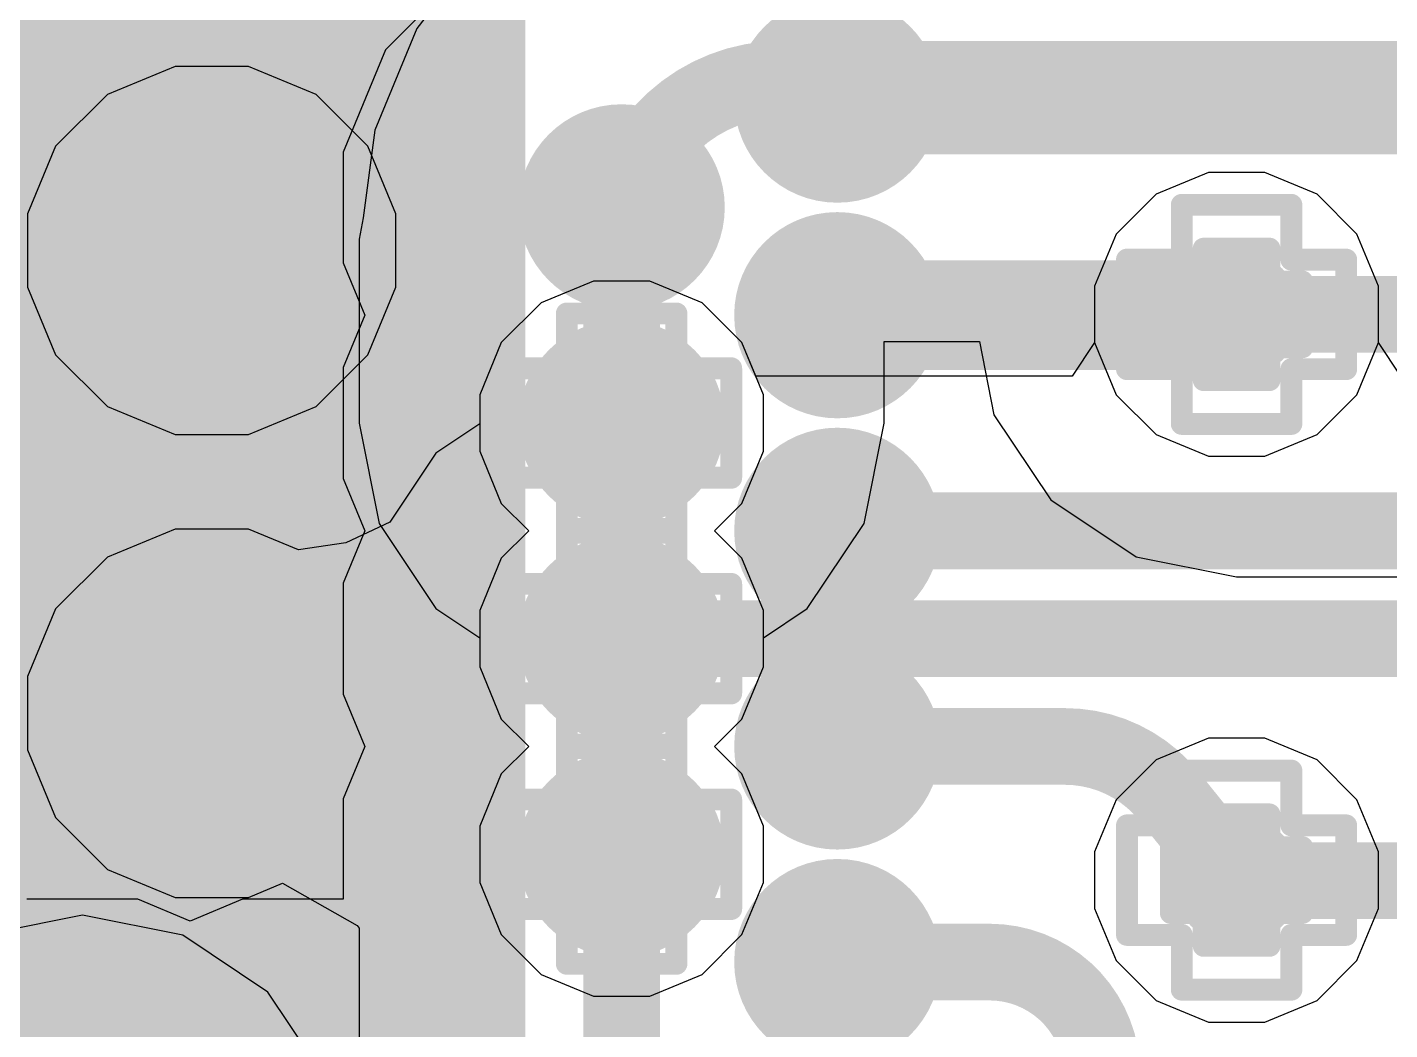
# Model space of a CAD drawing. Header units: inches. Extents: x -2 to 5376, y -4 to 5426.
# Drawn here: x 124.959 to 128.117, y 36.763 to 39.088 of the extents above; entities that cross this region are included whole.
import ezdxf

# ---------------------------------------------------------------- set-up
doc = ezdxf.new("R2010")
doc.units = ezdxf.units.IN
for name, color, linetype in [('Bottom Layer', 5, 'Continuous'), ('Drill Drawing', 1, 'Continuous'), ('Layer 1', 16, 'Continuous'), ('Layer 2', 76, 'Continuous'), ('Top Layer', 1, 'Continuous'), ('Top Paste', 8, 'Continuous'), ('Top Solder', 216, 'Continuous'), ('Via Holes', 16, 'Continuous')]:
    doc.layers.add(name, color=color, linetype=linetype)

# ---------------------------------------------------------------- blocks, each defined once
blk = doc.blocks.new('AQFN_73_EP_7_7__144')
at = {"layer": 'Top Layer'}
blk.add_hatch(color=1, dxfattribs=at).paths.add_polyline_path([(-2.425, 2.425), (2.425, 2.425), (2.425, -2.425), (-2.425, -2.425)])
h = blk.add_hatch(color=1, dxfattribs=at)
edge = h.paths.add_edge_path()
edge.add_arc((3.25, -0.25), 0.1375, 0, 360)
h = blk.add_hatch(color=1, dxfattribs=at)
edge = h.paths.add_edge_path()
edge.add_arc((2.75, -0.5), 0.1375, 0, 360)
h = blk.add_hatch(color=1, dxfattribs=at)
edge = h.paths.add_edge_path()
edge.add_arc((3.25, -0.75), 0.1375, 0, 360)
h = blk.add_hatch(color=1, dxfattribs=at)
edge = h.paths.add_edge_path()
edge.add_arc((2.75, -1), 0.1375, 0, 360)
h = blk.add_hatch(color=1, dxfattribs=at)
edge = h.paths.add_edge_path()
edge.add_arc((3.25, -1.25), 0.1375, 0, 360)
h = blk.add_hatch(color=1, dxfattribs=at)
edge = h.paths.add_edge_path()
edge.add_arc((2.75, -1.5), 0.1375, 0, 360)
h = blk.add_hatch(color=1, dxfattribs=at)
edge = h.paths.add_edge_path()
edge.add_arc((3.25, -1.75), 0.1375, 0, 360)
h = blk.add_hatch(color=1, dxfattribs=at)
edge = h.paths.add_edge_path()
edge.add_arc((2.75, -2), 0.1375, 0, 360)
h = blk.add_hatch(color=1, dxfattribs=at)
edge = h.paths.add_edge_path()
edge.add_arc((3.25, -2.25), 0.1375, 0, 360)
at = {"layer": 'Top Paste'}
h = blk.add_hatch(color=8, dxfattribs=at)
edge = h.paths.add_edge_path()
edge.add_arc((3.25, -0.25), 0.1375, 0, 360)
h = blk.add_hatch(color=8, dxfattribs=at)
edge = h.paths.add_edge_path()
edge.add_arc((2.75, -0.5), 0.1375, 0, 360)
h = blk.add_hatch(color=8, dxfattribs=at)
edge = h.paths.add_edge_path()
edge.add_arc((3.25, -0.75), 0.1375, 0, 360)
h = blk.add_hatch(color=8, dxfattribs=at)
edge = h.paths.add_edge_path()
edge.add_arc((2.75, -1), 0.1375, 0, 360)
h = blk.add_hatch(color=8, dxfattribs=at)
edge = h.paths.add_edge_path()
edge.add_arc((3.25, -1.25), 0.1375, 0, 360)
h = blk.add_hatch(color=8, dxfattribs=at)
edge = h.paths.add_edge_path()
edge.add_arc((2.75, -1.5), 0.1375, 0, 360)
h = blk.add_hatch(color=8, dxfattribs=at)
edge = h.paths.add_edge_path()
edge.add_arc((3.25, -1.75), 0.1375, 0, 360)
h = blk.add_hatch(color=8, dxfattribs=at)
edge = h.paths.add_edge_path()
edge.add_arc((2.75, -2), 0.1375, 0, 360)
h = blk.add_hatch(color=8, dxfattribs=at)
edge = h.paths.add_edge_path()
edge.add_arc((3.25, -2.25), 0.1375, 0, 360)
at = {"layer": 'Top Solder'}
blk.add_hatch(color=216, dxfattribs=at).paths.add_polyline_path([(-2.5266, 2.5266), (2.5266, 2.5266), (2.5266, -2.5266), (-2.5266, -2.5266)])
h = blk.add_hatch(color=216, dxfattribs=at)
edge = h.paths.add_edge_path()
edge.add_arc((3.25, -0.25), 0.2391, 0, 360)
h = blk.add_hatch(color=216, dxfattribs=at)
edge = h.paths.add_edge_path()
edge.add_arc((2.75, -0.5), 0.2391, 0, 360)
h = blk.add_hatch(color=216, dxfattribs=at)
edge = h.paths.add_edge_path()
edge.add_arc((3.25, -0.75), 0.2391, 0, 360)
h = blk.add_hatch(color=216, dxfattribs=at)
edge = h.paths.add_edge_path()
edge.add_arc((2.75, -1), 0.2391, 0, 360)
h = blk.add_hatch(color=216, dxfattribs=at)
edge = h.paths.add_edge_path()
edge.add_arc((3.25, -1.25), 0.2391, 0, 360)
h = blk.add_hatch(color=216, dxfattribs=at)
edge = h.paths.add_edge_path()
edge.add_arc((2.75, -1.5), 0.2391, 0, 360)
h = blk.add_hatch(color=216, dxfattribs=at)
edge = h.paths.add_edge_path()
edge.add_arc((3.25, -1.75), 0.2391, 0, 360)
h = blk.add_hatch(color=216, dxfattribs=at)
edge = h.paths.add_edge_path()
edge.add_arc((2.75, -2), 0.2391, 0, 360)
h = blk.add_hatch(color=216, dxfattribs=at)
edge = h.paths.add_edge_path()
edge.add_arc((3.25, -2.25), 0.2391, 0, 360)

msp = doc.modelspace()

# ---------------------------------------------------------------- hatches: boundary and pattern name
at = {"layer": 'Bottom Layer'}
h = msp.add_hatch(color=5, dxfattribs=at)
edge = h.paths.add_edge_path()
edge.add_arc((125.3866, 38.5704), 0.3, 0, 360)
h = msp.add_hatch(color=5, dxfattribs=at)
edge = h.paths.add_edge_path()
edge.add_arc((127.762, 38.4223), 0.15, 0, 360)
h = msp.add_hatch(color=5, dxfattribs=at)
edge = h.paths.add_edge_path()
edge.add_arc((126.3366, 38.1704), 0.15, 0, 360)
h = msp.add_hatch(color=5, dxfattribs=at)
edge = h.paths.add_edge_path()
edge.add_arc((126.3366, 37.6704), 0.15, 0, 360)
h = msp.add_hatch(color=5, dxfattribs=at)
edge = h.paths.add_edge_path()
edge.add_arc((125.3866, 37.4974), 0.3, 0, 360)
h = msp.add_hatch(color=5, dxfattribs=at)
edge = h.paths.add_edge_path()
edge.add_arc((126.3366, 37.1704), 0.15, 0, 360)
h = msp.add_hatch(color=5, dxfattribs=at)
edge = h.paths.add_edge_path()
edge.add_arc((127.762, 37.1104), 0.15, 0, 360)
at = {"layer": 'Layer 1'}
h = msp.add_hatch(color=16, dxfattribs=at)
edge = h.paths.add_edge_path()
edge.add_arc((125.3866, 38.5704), 0.3, 0, 360)
h = msp.add_hatch(color=16, dxfattribs=at)
edge = h.paths.add_edge_path()
edge.add_arc((127.762, 38.4223), 0.15, 0, 360)
h = msp.add_hatch(color=16, dxfattribs=at)
edge = h.paths.add_edge_path()
edge.add_arc((126.3366, 38.1704), 0.15, 0, 360)
h = msp.add_hatch(color=16, dxfattribs=at)
edge = h.paths.add_edge_path()
edge.add_arc((126.3366, 37.6704), 0.15, 0, 360)
h = msp.add_hatch(color=16, dxfattribs=at)
edge = h.paths.add_edge_path()
edge.add_arc((125.3866, 37.4974), 0.3, 0, 360)
h = msp.add_hatch(color=16, dxfattribs=at)
edge = h.paths.add_edge_path()
edge.add_arc((126.3366, 37.1704), 0.15, 0, 360)
h = msp.add_hatch(color=16, dxfattribs=at)
edge = h.paths.add_edge_path()
edge.add_arc((127.762, 37.1104), 0.15, 0, 360)
at = {"layer": 'Layer 2'}
h = msp.add_hatch(color=76, dxfattribs=at)
edge = h.paths.add_edge_path()
edge.add_arc((125.3866, 38.5704), 0.3, 0, 360)
h = msp.add_hatch(color=76, dxfattribs=at)
edge = h.paths.add_edge_path()
edge.add_arc((127.762, 38.4223), 0.15, 0, 360)
h = msp.add_hatch(color=76, dxfattribs=at)
edge = h.paths.add_edge_path()
edge.add_arc((126.3366, 38.1704), 0.15, 0, 360)
h = msp.add_hatch(color=76, dxfattribs=at)
edge = h.paths.add_edge_path()
edge.add_arc((126.3366, 37.6704), 0.15, 0, 360)
h = msp.add_hatch(color=76, dxfattribs=at)
edge = h.paths.add_edge_path()
edge.add_arc((125.3866, 37.4974), 0.3, 0, 360)
h = msp.add_hatch(color=76, dxfattribs=at)
edge = h.paths.add_edge_path()
edge.add_arc((126.3366, 37.1704), 0.15, 0, 360)
h = msp.add_hatch(color=76, dxfattribs=at)
edge = h.paths.add_edge_path()
edge.add_arc((127.762, 37.1104), 0.15, 0, 360)
at = {"layer": 'Top Layer'}
h = msp.add_hatch(color=1, dxfattribs=at)
edge = h.paths.add_edge_path()
edge.add_arc((125.3866, 38.5704), 0.3, 0, 360)
h = msp.add_hatch(color=1, dxfattribs=at)
edge = h.paths.add_edge_path()
edge.add_arc((127.762, 38.4223), 0.15, 0, 360)
h = msp.add_hatch(color=1, dxfattribs=at)
edge = h.paths.add_edge_path()
edge.add_arc((126.3366, 38.1704), 0.15, 0, 360)
h = msp.add_hatch(color=1, dxfattribs=at)
edge = h.paths.add_edge_path()
edge.add_arc((126.3366, 37.6704), 0.15, 0, 360)
h = msp.add_hatch(color=1, dxfattribs=at)
edge = h.paths.add_edge_path()
edge.add_arc((125.3866, 37.4974), 0.3, 0, 360)
h = msp.add_hatch(color=1, dxfattribs=at)
edge = h.paths.add_edge_path()
edge.add_arc((126.3366, 37.1704), 0.15, 0, 360)
h = msp.add_hatch(color=1, dxfattribs=at)
edge = h.paths.add_edge_path()
edge.add_arc((127.762, 37.1104), 0.15, 0, 360)
at = {"layer": 'Via Holes'}
h = msp.add_hatch(color=7, dxfattribs=at)
edge = h.paths.add_edge_path()
edge.add_arc((125.3866, 38.5704), 0.15, 0, 360)
h = msp.add_hatch(color=7, dxfattribs=at)
edge = h.paths.add_edge_path()
edge.add_arc((127.762, 38.4223), 0.075, 0, 360)
h = msp.add_hatch(color=7, dxfattribs=at)
edge = h.paths.add_edge_path()
edge.add_arc((126.3366, 38.1704), 0.075, 0, 360)
h = msp.add_hatch(color=7, dxfattribs=at)
edge = h.paths.add_edge_path()
edge.add_arc((126.3366, 37.6704), 0.075, 0, 360)
h = msp.add_hatch(color=7, dxfattribs=at)
edge = h.paths.add_edge_path()
edge.add_arc((125.3866, 37.4974), 0.15, 0, 360)
h = msp.add_hatch(color=7, dxfattribs=at)
edge = h.paths.add_edge_path()
edge.add_arc((126.3366, 37.1704), 0.075, 0, 360)
h = msp.add_hatch(color=7, dxfattribs=at)
edge = h.paths.add_edge_path()
edge.add_arc((127.762, 37.1104), 0.075, 0, 360)

# ---------------------------------------------------------------- linework, layer by layer
at = {"layer": 'Bottom Layer'}
for p, q in [((127.6966, 38.7513), (127.5756, 38.7012)), ((127.8274, 38.7513), (127.6966, 38.7513)), ((127.9484, 38.7012), (127.8274, 38.7513)), ((127.5756, 38.7012), (127.4831, 38.6087)), ((128.0409, 38.6087), (127.9484, 38.7012)), ((127.4831, 38.6087), (127.433, 38.4878)), ((128.091, 38.4878), (128.0409, 38.6087)), ((126.2712, 38.4994), (126.1502, 38.4493)), ((126.402, 38.4994), (126.2712, 38.4994)), ((126.523, 38.4493), (126.402, 38.4994)), ((127.433, 38.4878), (127.433, 38.3569)), ((128.091, 38.3569), (128.091, 38.4878)), ((126.1502, 38.4493), (126.0577, 38.3568)), ((126.6155, 38.3568), (126.523, 38.4493)), ((126.0577, 38.3568), (126.0076, 38.2358)), ((126.6656, 38.2358), (126.6155, 38.3568)), ((127.433, 38.3569), (127.4831, 38.236)), ((128.0409, 38.236), (128.091, 38.3569)), ((126.0076, 38.2358), (126.0076, 38.105)), ((126.6656, 38.105), (126.6656, 38.2358)), ((127.4831, 38.236), (127.5756, 38.1434)), ((127.9484, 38.1434), (128.0409, 38.236)), ((127.5756, 38.1434), (127.6966, 38.0933)), ((127.8274, 38.0933), (127.9484, 38.1434)), ((126.0076, 38.105), (126.0577, 37.984)), ((126.6155, 37.984), (126.6656, 38.105)), ((127.6966, 38.0933), (127.8274, 38.0933)), ((126.0577, 37.984), (126.1213, 37.9204)), ((126.5519, 37.9204), (126.6155, 37.984)), ((126.1213, 37.9204), (126.0577, 37.8568)), ((126.6155, 37.8568), (126.5519, 37.9204)), ((126.0577, 37.8568), (126.0076, 37.7358)), ((126.6656, 37.7358), (126.6155, 37.8568)), ((126.0076, 37.7358), (126.0076, 37.605)), ((126.6656, 37.605), (126.6656, 37.7358)), ((126.0076, 37.605), (126.0577, 37.484)), ((126.6155, 37.484), (126.6656, 37.605)), ((126.0577, 37.484), (126.1213, 37.4204)), ((126.5519, 37.4204), (126.6155, 37.484)), ((127.6966, 37.4394), (127.5756, 37.3893)), ((127.8274, 37.4394), (127.6966, 37.4394)), ((127.9484, 37.3893), (127.8274, 37.4394)), ((126.1213, 37.4204), (126.0577, 37.3568)), ((126.6155, 37.3568), (126.5519, 37.4204)), ((127.5756, 37.3893), (127.4831, 37.2967)), ((128.0409, 37.2967), (127.9484, 37.3893)), ((126.0577, 37.3568), (126.0076, 37.2358)), ((126.6656, 37.2358), (126.6155, 37.3568)), ((127.4831, 37.2967), (127.433, 37.1758)), ((128.091, 37.1758), (128.0409, 37.2967)), ((126.0076, 37.2358), (126.0076, 37.105)), ((126.6656, 37.105), (126.6656, 37.2358)), ((127.433, 37.1758), (127.433, 37.0449)), ((128.091, 37.0449), (128.091, 37.1758)), ((126.0076, 37.105), (126.0577, 36.984)), ((126.6155, 36.984), (126.6656, 37.105)), ((127.433, 37.0449), (127.4831, 36.924)), ((128.0409, 36.924), (128.091, 37.0449)), ((125.0866, 37.029), (124.8537, 36.9827)), ((125.3195, 36.9827), (125.0866, 37.029)), ((125.5169, 36.8507), (125.3195, 36.9827)), ((126.0577, 36.984), (126.1502, 36.8915)), ((126.523, 36.8915), (126.6155, 36.984)), ((127.4831, 36.924), (127.5756, 36.8315)), ((127.9484, 36.8315), (128.0409, 36.924)), ((126.1502, 36.8915), (126.2712, 36.8414)), ((126.402, 36.8414), (126.523, 36.8915)), ((125.6489, 36.6533), (125.5169, 36.8507)), ((126.2712, 36.8414), (126.402, 36.8414)), ((127.5756, 36.8315), (127.6966, 36.7814)), ((127.8274, 36.7814), (127.9484, 36.8315)), ((127.6966, 36.7814), (127.8274, 36.7814))]:
    msp.add_line(p, q, dxfattribs=at)
at = {"layer": 'Drill Drawing', "const_width": 0.0508}
for points in [[(125.1326, 38.8244), (125.3866, 38.6974)], [(125.1326, 38.8244), (125.2596, 38.5704)], [(125.3866, 38.6974), (125.6406, 38.8244)], [(125.5136, 38.5704), (125.6406, 38.8244)], [(125.2342, 38.7228), (125.3866, 38.6466)], [(125.2342, 38.7228), (125.3104, 38.5704)], [(125.3866, 38.6466), (125.539, 38.7228)], [(125.4628, 38.5704), (125.539, 38.7228)], [(127.635, 38.5493), (127.635, 38.6763)], [(127.635, 38.6763), (127.889, 38.6763)], [(127.889, 38.5493), (127.889, 38.6763)], [(125.1326, 38.3164), (125.2596, 38.5704)], [(125.2342, 38.418), (125.3104, 38.5704)], [(125.4628, 38.5704), (125.539, 38.418)], [(125.5136, 38.5704), (125.6406, 38.3164)], [(127.6858, 38.4985), (127.6858, 38.5747)], [(127.6858, 38.5747), (127.8382, 38.5747)], [(127.8382, 38.4985), (127.8382, 38.5747)], [(127.508, 38.2953), (127.508, 38.5493)], [(127.508, 38.5493), (127.635, 38.5493)], [(127.889, 38.5493), (128.016, 38.5493)], [(128.016, 38.2953), (128.016, 38.5493)], [(125.2342, 38.418), (125.3866, 38.4942)], [(125.3866, 38.4942), (125.539, 38.418)], [(127.6096, 38.3461), (127.6096, 38.4985)], [(127.6096, 38.4985), (127.6858, 38.4985)], [(127.8382, 38.4985), (127.9144, 38.4985)], [(127.9144, 38.3461), (127.9144, 38.4985)], [(125.1326, 38.3164), (125.3866, 38.4434)], [(125.3866, 38.4434), (125.6406, 38.3164)], [(126.2096, 38.2974), (126.2096, 38.4244)], [(126.2096, 38.4244), (126.4636, 38.4244)], [(126.4636, 38.2974), (126.4636, 38.4244)], [(127.6096, 38.3461), (127.6858, 38.3461)], [(127.6858, 38.2699), (127.6858, 38.3461)], [(127.8382, 38.3461), (127.9144, 38.3461)], [(127.8382, 38.2699), (127.8382, 38.3461)], [(126.2604, 38.2466), (126.2604, 38.3228)], [(126.2604, 38.3228), (126.4128, 38.3228)], [(126.4128, 38.2466), (126.4128, 38.3228)], [(126.0826, 38.0434), (126.0826, 38.2974)], [(126.0826, 38.2974), (126.2096, 38.2974)], [(126.4636, 38.2974), (126.5906, 38.2974)], [(126.5906, 38.0434), (126.5906, 38.2974)], [(127.508, 38.2953), (127.635, 38.2953)], [(127.635, 38.1683), (127.635, 38.2953)], [(127.889, 38.2953), (128.016, 38.2953)], [(127.889, 38.1683), (127.889, 38.2953)], [(127.6858, 38.2699), (127.8382, 38.2699)], [(126.1842, 38.0942), (126.1842, 38.2466)], [(126.1842, 38.2466), (126.2604, 38.2466)], [(126.4128, 38.2466), (126.489, 38.2466)], [(126.489, 38.0942), (126.489, 38.2466)], [(127.635, 38.1683), (127.889, 38.1683)], [(126.1842, 38.0942), (126.2604, 38.0942)], [(126.2604, 38.018), (126.2604, 38.0942)], [(126.4128, 38.0942), (126.489, 38.0942)], [(126.4128, 38.018), (126.4128, 38.0942)], [(126.0826, 38.0434), (126.2096, 38.0434)], [(126.2096, 37.9164), (126.2096, 38.0434)], [(126.4636, 38.0434), (126.5906, 38.0434)], [(126.4636, 37.9164), (126.4636, 38.0434)], [(126.2604, 38.018), (126.4128, 38.018)], [(126.2096, 37.7974), (126.2096, 37.9244)], [(126.2096, 37.9244), (126.4636, 37.9244)], [(126.2096, 37.9164), (126.4636, 37.9164)], [(126.4636, 37.7974), (126.4636, 37.9244)], [(126.2604, 37.7466), (126.2604, 37.8228)], [(126.2604, 37.8228), (126.4128, 37.8228)], [(126.4128, 37.7466), (126.4128, 37.8228)], [(126.0826, 37.5434), (126.0826, 37.7974)], [(126.0826, 37.7974), (126.2096, 37.7974)], [(126.4636, 37.7974), (126.5906, 37.7974)], [(126.5906, 37.5434), (126.5906, 37.7974)], [(125.1326, 37.7514), (125.3866, 37.6244)], [(125.1326, 37.7514), (125.2596, 37.4974)], [(125.3866, 37.6244), (125.6406, 37.7514)], [(125.5136, 37.4974), (125.6406, 37.7514)], [(126.1842, 37.5942), (126.1842, 37.7466)], [(126.1842, 37.7466), (126.2604, 37.7466)], [(126.4128, 37.7466), (126.489, 37.7466)], [(126.489, 37.5942), (126.489, 37.7466)], [(125.2342, 37.6498), (125.3866, 37.5736)], [(125.2342, 37.6498), (125.3104, 37.4974)], [(125.3866, 37.5736), (125.539, 37.6498)], [(125.4628, 37.4974), (125.539, 37.6498)], [(126.1842, 37.5942), (126.2604, 37.5942)], [(126.2604, 37.518), (126.2604, 37.5942)], [(126.4128, 37.5942), (126.489, 37.5942)], [(126.4128, 37.518), (126.4128, 37.5942)], [(126.0826, 37.5434), (126.2096, 37.5434)], [(126.2096, 37.4164), (126.2096, 37.5434)], [(126.4636, 37.5434), (126.5906, 37.5434)], [(126.4636, 37.4164), (126.4636, 37.5434)], [(125.1326, 37.2434), (125.2596, 37.4974)], [(125.2342, 37.345), (125.3104, 37.4974)], [(125.4628, 37.4974), (125.539, 37.345)], [(125.5136, 37.4974), (125.6406, 37.2434)], [(126.2604, 37.518), (126.4128, 37.518)], [(125.2342, 37.345), (125.3866, 37.4212)], [(125.3866, 37.4212), (125.539, 37.345)], [(126.2096, 37.2974), (126.2096, 37.4244)], [(126.2096, 37.4244), (126.4636, 37.4244)], [(126.2096, 37.4164), (126.4636, 37.4164)], [(126.4636, 37.2974), (126.4636, 37.4244)], [(125.1326, 37.2434), (125.3866, 37.3704)], [(125.3866, 37.3704), (125.6406, 37.2434)], [(127.635, 37.2374), (127.635, 37.3644)], [(127.635, 37.3644), (127.889, 37.3644)], [(127.889, 37.2374), (127.889, 37.3644)], [(126.2604, 37.2466), (126.2604, 37.3228)], [(126.2604, 37.3228), (126.4128, 37.3228)], [(126.4128, 37.2466), (126.4128, 37.3228)], [(126.0826, 37.0434), (126.0826, 37.2974)], [(126.0826, 37.2974), (126.2096, 37.2974)], [(126.4636, 37.2974), (126.5906, 37.2974)], [(126.5906, 37.0434), (126.5906, 37.2974)], [(126.1842, 37.0942), (126.1842, 37.2466)], [(126.1842, 37.2466), (126.2604, 37.2466)], [(126.4128, 37.2466), (126.489, 37.2466)], [(126.489, 37.0942), (126.489, 37.2466)], [(127.6858, 37.1866), (127.6858, 37.2628)], [(127.6858, 37.2628), (127.8382, 37.2628)], [(127.8382, 37.1866), (127.8382, 37.2628)], [(127.508, 36.9834), (127.508, 37.2374)], [(127.508, 37.2374), (127.635, 37.2374)], [(127.889, 37.2374), (128.016, 37.2374)], [(128.016, 36.9834), (128.016, 37.2374)], [(127.6096, 37.0342), (127.6096, 37.1866)], [(127.6096, 37.1866), (127.6858, 37.1866)], [(127.8382, 37.1866), (127.9144, 37.1866)], [(127.9144, 37.0342), (127.9144, 37.1866)], [(126.1842, 37.0942), (126.2604, 37.0942)], [(126.2604, 37.018), (126.2604, 37.0942)], [(126.4128, 37.0942), (126.489, 37.0942)], [(126.4128, 37.018), (126.4128, 37.0942)], [(126.0826, 37.0434), (126.2096, 37.0434)], [(126.2096, 36.9164), (126.2096, 37.0434)], [(126.4636, 37.0434), (126.5906, 37.0434)], [(126.4636, 36.9164), (126.4636, 37.0434)], [(127.6096, 37.0342), (127.6858, 37.0342)], [(127.6858, 36.958), (127.6858, 37.0342)], [(127.8382, 37.0342), (127.9144, 37.0342)], [(127.8382, 36.958), (127.8382, 37.0342)], [(126.2604, 37.018), (126.4128, 37.018)], [(127.508, 36.9834), (127.635, 36.9834)], [(127.635, 36.8564), (127.635, 36.9834)], [(127.6858, 36.958), (127.8382, 36.958)], [(127.889, 36.9834), (128.016, 36.9834)], [(127.889, 36.8564), (127.889, 36.9834)], [(126.2096, 36.9164), (126.4636, 36.9164)], [(127.635, 36.8564), (127.889, 36.8564)]]:
    msp.add_lwpolyline(points, dxfattribs=at)
at = {"layer": 'Drill Drawing', "const_width": 0.0254}
for points in [[(125.1199, 38.8244, 1), (125.1453, 38.8244, 1)], [(125.1199, 38.8244, 1), (125.1453, 38.8244, 1)], [(125.6279, 38.8244, 1), (125.6533, 38.8244, 1)], [(125.6279, 38.8244, 1), (125.6533, 38.8244, 1)], [(125.2215, 38.7228, 1), (125.2469, 38.7228, 1)], [(125.2215, 38.7228, 1), (125.2469, 38.7228, 1)], [(125.3739, 38.6974, 1), (125.3993, 38.6974, 1)], [(125.3739, 38.6974, 1), (125.3993, 38.6974, 1)], [(125.5263, 38.7228, 1), (125.5517, 38.7228, 1)], [(125.5263, 38.7228, 1), (125.5517, 38.7228, 1)], [(127.6223, 38.6763, 1), (127.6477, 38.6763, 1)], [(127.6223, 38.6763, 1), (127.6477, 38.6763, 1)], [(127.8763, 38.6763, 1), (127.9017, 38.6763, 1)], [(127.8763, 38.6763, 1), (127.9017, 38.6763, 1)], [(125.3739, 38.6466, 1), (125.3993, 38.6466, 1)], [(125.3739, 38.6466, 1), (125.3993, 38.6466, 1)], [(125.2469, 38.5704, 1), (125.2723, 38.5704, 1)], [(125.2469, 38.5704, 1), (125.2723, 38.5704, 1)], [(125.2977, 38.5704, 1), (125.3231, 38.5704, 1)], [(125.2977, 38.5704, 1), (125.3231, 38.5704, 1)], [(125.4501, 38.5704, 1), (125.4755, 38.5704, 1)], [(125.4501, 38.5704, 1), (125.4755, 38.5704, 1)], [(125.5009, 38.5704, 1), (125.5263, 38.5704, 1)], [(125.5009, 38.5704, 1), (125.5263, 38.5704, 1)], [(127.6731, 38.5747, 1), (127.6985, 38.5747, 1)], [(127.6731, 38.5747, 1), (127.6985, 38.5747, 1)], [(127.8255, 38.5747, 1), (127.8509, 38.5747, 1)], [(127.8255, 38.5747, 1), (127.8509, 38.5747, 1)], [(127.4953, 38.5493, 1), (127.5207, 38.5493, 1)], [(127.4953, 38.5493, 1), (127.5207, 38.5493, 1)], [(127.6223, 38.5493, 1), (127.6477, 38.5493, 1)], [(127.6223, 38.5493, 1), (127.6477, 38.5493, 1)], [(127.8763, 38.5493, 1), (127.9017, 38.5493, 1)], [(127.8763, 38.5493, 1), (127.9017, 38.5493, 1)], [(128.0033, 38.5493, 1), (128.0287, 38.5493, 1)], [(128.0033, 38.5493, 1), (128.0287, 38.5493, 1)], [(125.3739, 38.4942, 1), (125.3993, 38.4942, 1)], [(125.3739, 38.4942, 1), (125.3993, 38.4942, 1)], [(127.5969, 38.4985, 1), (127.6223, 38.4985, 1)], [(127.5969, 38.4985, 1), (127.6223, 38.4985, 1)], [(127.6731, 38.4985, 1), (127.6985, 38.4985, 1)], [(127.6731, 38.4985, 1), (127.6985, 38.4985, 1)], [(127.8255, 38.4985, 1), (127.8509, 38.4985, 1)], [(127.8255, 38.4985, 1), (127.8509, 38.4985, 1)], [(127.9017, 38.4985, 1), (127.9271, 38.4985, 1)], [(127.9017, 38.4985, 1), (127.9271, 38.4985, 1)], [(125.3739, 38.4434, 1), (125.3993, 38.4434, 1)], [(125.3739, 38.4434, 1), (125.3993, 38.4434, 1)], [(125.2215, 38.418, 1), (125.2469, 38.418, 1)], [(125.2215, 38.418, 1), (125.2469, 38.418, 1)], [(125.5263, 38.418, 1), (125.5517, 38.418, 1)], [(125.5263, 38.418, 1), (125.5517, 38.418, 1)], [(126.1969, 38.4244, 1), (126.2223, 38.4244, 1)], [(126.1969, 38.4244, 1), (126.2223, 38.4244, 1)], [(126.4509, 38.4244, 1), (126.4763, 38.4244, 1)], [(126.4509, 38.4244, 1), (126.4763, 38.4244, 1)], [(127.5969, 38.3461, 1), (127.6223, 38.3461, 1)], [(127.5969, 38.3461, 1), (127.6223, 38.3461, 1)], [(127.6731, 38.3461, 1), (127.6985, 38.3461, 1)], [(127.6731, 38.3461, 1), (127.6985, 38.3461, 1)], [(127.8255, 38.3461, 1), (127.8509, 38.3461, 1)], [(127.8255, 38.3461, 1), (127.8509, 38.3461, 1)], [(127.9017, 38.3461, 1), (127.9271, 38.3461, 1)], [(127.9017, 38.3461, 1), (127.9271, 38.3461, 1)], [(125.1199, 38.3164, 1), (125.1453, 38.3164, 1)], [(125.1199, 38.3164, 1), (125.1453, 38.3164, 1)], [(125.6279, 38.3164, 1), (125.6533, 38.3164, 1)], [(125.6279, 38.3164, 1), (125.6533, 38.3164, 1)], [(126.2477, 38.3228, 1), (126.2731, 38.3228, 1)], [(126.2477, 38.3228, 1), (126.2731, 38.3228, 1)], [(126.4001, 38.3228, 1), (126.4255, 38.3228, 1)], [(126.4001, 38.3228, 1), (126.4255, 38.3228, 1)], [(126.0699, 38.2974, 1), (126.0953, 38.2974, 1)], [(126.0699, 38.2974, 1), (126.0953, 38.2974, 1)], [(126.1969, 38.2974, 1), (126.2223, 38.2974, 1)], [(126.1969, 38.2974, 1), (126.2223, 38.2974, 1)], [(126.4509, 38.2974, 1), (126.4763, 38.2974, 1)], [(126.4509, 38.2974, 1), (126.4763, 38.2974, 1)], [(126.5779, 38.2974, 1), (126.6033, 38.2974, 1)], [(126.5779, 38.2974, 1), (126.6033, 38.2974, 1)], [(127.4953, 38.2953, 1), (127.5207, 38.2953, 1)], [(127.4953, 38.2953, 1), (127.5207, 38.2953, 1)], [(127.6223, 38.2953, 1), (127.6477, 38.2953, 1)], [(127.6223, 38.2953, 1), (127.6477, 38.2953, 1)], [(127.8763, 38.2953, 1), (127.9017, 38.2953, 1)], [(127.8763, 38.2953, 1), (127.9017, 38.2953, 1)], [(128.0033, 38.2953, 1), (128.0287, 38.2953, 1)], [(128.0033, 38.2953, 1), (128.0287, 38.2953, 1)], [(127.6731, 38.2699, 1), (127.6985, 38.2699, 1)], [(127.6731, 38.2699, 1), (127.6985, 38.2699, 1)], [(127.8255, 38.2699, 1), (127.8509, 38.2699, 1)], [(127.8255, 38.2699, 1), (127.8509, 38.2699, 1)], [(126.1715, 38.2466, 1), (126.1969, 38.2466, 1)], [(126.1715, 38.2466, 1), (126.1969, 38.2466, 1)], [(126.2477, 38.2466, 1), (126.2731, 38.2466, 1)], [(126.2477, 38.2466, 1), (126.2731, 38.2466, 1)], [(126.4001, 38.2466, 1), (126.4255, 38.2466, 1)], [(126.4001, 38.2466, 1), (126.4255, 38.2466, 1)], [(126.4763, 38.2466, 1), (126.5017, 38.2466, 1)], [(126.4763, 38.2466, 1), (126.5017, 38.2466, 1)], [(127.6223, 38.1683, 1), (127.6477, 38.1683, 1)], [(127.6223, 38.1683, 1), (127.6477, 38.1683, 1)], [(127.8763, 38.1683, 1), (127.9017, 38.1683, 1)], [(127.8763, 38.1683, 1), (127.9017, 38.1683, 1)], [(126.1715, 38.0942, 1), (126.1969, 38.0942, 1)], [(126.1715, 38.0942, 1), (126.1969, 38.0942, 1)], [(126.2477, 38.0942, 1), (126.2731, 38.0942, 1)], [(126.2477, 38.0942, 1), (126.2731, 38.0942, 1)], [(126.4001, 38.0942, 1), (126.4255, 38.0942, 1)], [(126.4001, 38.0942, 1), (126.4255, 38.0942, 1)], [(126.4763, 38.0942, 1), (126.5017, 38.0942, 1)], [(126.4763, 38.0942, 1), (126.5017, 38.0942, 1)], [(126.0699, 38.0434, 1), (126.0953, 38.0434, 1)], [(126.0699, 38.0434, 1), (126.0953, 38.0434, 1)], [(126.1969, 38.0434, 1), (126.2223, 38.0434, 1)], [(126.1969, 38.0434, 1), (126.2223, 38.0434, 1)], [(126.4509, 38.0434, 1), (126.4763, 38.0434, 1)], [(126.4509, 38.0434, 1), (126.4763, 38.0434, 1)], [(126.5779, 38.0434, 1), (126.6033, 38.0434, 1)], [(126.5779, 38.0434, 1), (126.6033, 38.0434, 1)], [(126.2477, 38.018, 1), (126.2731, 38.018, 1)], [(126.2477, 38.018, 1), (126.2731, 38.018, 1)], [(126.4001, 38.018, 1), (126.4255, 38.018, 1)], [(126.4001, 38.018, 1), (126.4255, 38.018, 1)], [(126.1969, 37.9244, 1), (126.2223, 37.9244, 1)], [(126.1969, 37.9244, 1), (126.2223, 37.9244, 1)], [(126.1969, 37.9164, 1), (126.2223, 37.9164, 1)], [(126.1969, 37.9164, 1), (126.2223, 37.9164, 1)], [(126.4509, 37.9244, 1), (126.4763, 37.9244, 1)], [(126.4509, 37.9244, 1), (126.4763, 37.9244, 1)], [(126.4509, 37.9164, 1), (126.4763, 37.9164, 1)], [(126.4509, 37.9164, 1), (126.4763, 37.9164, 1)], [(126.2477, 37.8228, 1), (126.2731, 37.8228, 1)], [(126.2477, 37.8228, 1), (126.2731, 37.8228, 1)], [(126.4001, 37.8228, 1), (126.4255, 37.8228, 1)], [(126.4001, 37.8228, 1), (126.4255, 37.8228, 1)], [(126.0699, 37.7974, 1), (126.0953, 37.7974, 1)], [(126.0699, 37.7974, 1), (126.0953, 37.7974, 1)], [(126.1969, 37.7974, 1), (126.2223, 37.7974, 1)], [(126.1969, 37.7974, 1), (126.2223, 37.7974, 1)], [(126.4509, 37.7974, 1), (126.4763, 37.7974, 1)], [(126.4509, 37.7974, 1), (126.4763, 37.7974, 1)], [(126.5779, 37.7974, 1), (126.6033, 37.7974, 1)], [(126.5779, 37.7974, 1), (126.6033, 37.7974, 1)], [(125.1199, 37.7514, 1), (125.1453, 37.7514, 1)], [(125.1199, 37.7514, 1), (125.1453, 37.7514, 1)], [(125.6279, 37.7514, 1), (125.6533, 37.7514, 1)], [(125.6279, 37.7514, 1), (125.6533, 37.7514, 1)], [(126.1715, 37.7466, 1), (126.1969, 37.7466, 1)], [(126.1715, 37.7466, 1), (126.1969, 37.7466, 1)], [(126.2477, 37.7466, 1), (126.2731, 37.7466, 1)], [(126.2477, 37.7466, 1), (126.2731, 37.7466, 1)], [(126.4001, 37.7466, 1), (126.4255, 37.7466, 1)], [(126.4001, 37.7466, 1), (126.4255, 37.7466, 1)], [(126.4763, 37.7466, 1), (126.5017, 37.7466, 1)], [(126.4763, 37.7466, 1), (126.5017, 37.7466, 1)], [(125.2215, 37.6498, 1), (125.2469, 37.6498, 1)], [(125.2215, 37.6498, 1), (125.2469, 37.6498, 1)], [(125.3739, 37.6244, 1), (125.3993, 37.6244, 1)], [(125.3739, 37.6244, 1), (125.3993, 37.6244, 1)], [(125.5263, 37.6498, 1), (125.5517, 37.6498, 1)], [(125.5263, 37.6498, 1), (125.5517, 37.6498, 1)], [(126.1715, 37.5942, 1), (126.1969, 37.5942, 1)], [(126.1715, 37.5942, 1), (126.1969, 37.5942, 1)], [(126.2477, 37.5942, 1), (126.2731, 37.5942, 1)], [(126.2477, 37.5942, 1), (126.2731, 37.5942, 1)], [(126.4001, 37.5942, 1), (126.4255, 37.5942, 1)], [(126.4001, 37.5942, 1), (126.4255, 37.5942, 1)], [(126.4763, 37.5942, 1), (126.5017, 37.5942, 1)], [(126.4763, 37.5942, 1), (126.5017, 37.5942, 1)], [(125.3739, 37.5736, 1), (125.3993, 37.5736, 1)], [(125.3739, 37.5736, 1), (125.3993, 37.5736, 1)], [(126.0699, 37.5434, 1), (126.0953, 37.5434, 1)], [(126.0699, 37.5434, 1), (126.0953, 37.5434, 1)], [(126.1969, 37.5434, 1), (126.2223, 37.5434, 1)], [(126.1969, 37.5434, 1), (126.2223, 37.5434, 1)], [(126.4509, 37.5434, 1), (126.4763, 37.5434, 1)], [(126.4509, 37.5434, 1), (126.4763, 37.5434, 1)], [(126.5779, 37.5434, 1), (126.6033, 37.5434, 1)], [(126.5779, 37.5434, 1), (126.6033, 37.5434, 1)], [(125.2469, 37.4974, 1), (125.2723, 37.4974, 1)], [(125.2469, 37.4974, 1), (125.2723, 37.4974, 1)], [(125.2977, 37.4974, 1), (125.3231, 37.4974, 1)], [(125.2977, 37.4974, 1), (125.3231, 37.4974, 1)], [(125.4501, 37.4974, 1), (125.4755, 37.4974, 1)], [(125.4501, 37.4974, 1), (125.4755, 37.4974, 1)], [(125.5009, 37.4974, 1), (125.5263, 37.4974, 1)], [(125.5009, 37.4974, 1), (125.5263, 37.4974, 1)], [(126.2477, 37.518, 1), (126.2731, 37.518, 1)], [(126.2477, 37.518, 1), (126.2731, 37.518, 1)], [(126.4001, 37.518, 1), (126.4255, 37.518, 1)], [(126.4001, 37.518, 1), (126.4255, 37.518, 1)], [(125.3739, 37.4212, 1), (125.3993, 37.4212, 1)], [(125.3739, 37.4212, 1), (125.3993, 37.4212, 1)], [(126.1969, 37.4244, 1), (126.2223, 37.4244, 1)], [(126.1969, 37.4244, 1), (126.2223, 37.4244, 1)], [(126.1969, 37.4164, 1), (126.2223, 37.4164, 1)], [(126.1969, 37.4164, 1), (126.2223, 37.4164, 1)], [(126.4509, 37.4244, 1), (126.4763, 37.4244, 1)], [(126.4509, 37.4244, 1), (126.4763, 37.4244, 1)], [(126.4509, 37.4164, 1), (126.4763, 37.4164, 1)], [(126.4509, 37.4164, 1), (126.4763, 37.4164, 1)], [(125.3739, 37.3704, 1), (125.3993, 37.3704, 1)], [(125.3739, 37.3704, 1), (125.3993, 37.3704, 1)], [(125.2215, 37.345, 1), (125.2469, 37.345, 1)], [(125.2215, 37.345, 1), (125.2469, 37.345, 1)], [(125.5263, 37.345, 1), (125.5517, 37.345, 1)], [(125.5263, 37.345, 1), (125.5517, 37.345, 1)], [(127.6223, 37.3644, 1), (127.6477, 37.3644, 1)], [(127.6223, 37.3644, 1), (127.6477, 37.3644, 1)], [(127.8763, 37.3644, 1), (127.9017, 37.3644, 1)], [(127.8763, 37.3644, 1), (127.9017, 37.3644, 1)], [(126.2477, 37.3228, 1), (126.2731, 37.3228, 1)], [(126.2477, 37.3228, 1), (126.2731, 37.3228, 1)], [(126.4001, 37.3228, 1), (126.4255, 37.3228, 1)], [(126.4001, 37.3228, 1), (126.4255, 37.3228, 1)], [(126.0699, 37.2974, 1), (126.0953, 37.2974, 1)], [(126.0699, 37.2974, 1), (126.0953, 37.2974, 1)], [(126.1969, 37.2974, 1), (126.2223, 37.2974, 1)], [(126.1969, 37.2974, 1), (126.2223, 37.2974, 1)], [(126.4509, 37.2974, 1), (126.4763, 37.2974, 1)], [(126.4509, 37.2974, 1), (126.4763, 37.2974, 1)], [(126.5779, 37.2974, 1), (126.6033, 37.2974, 1)], [(126.5779, 37.2974, 1), (126.6033, 37.2974, 1)], [(125.1199, 37.2434, 1), (125.1453, 37.2434, 1)], [(125.1199, 37.2434, 1), (125.1453, 37.2434, 1)], [(125.6279, 37.2434, 1), (125.6533, 37.2434, 1)], [(125.6279, 37.2434, 1), (125.6533, 37.2434, 1)], [(126.1715, 37.2466, 1), (126.1969, 37.2466, 1)], [(126.1715, 37.2466, 1), (126.1969, 37.2466, 1)], [(126.2477, 37.2466, 1), (126.2731, 37.2466, 1)], [(126.2477, 37.2466, 1), (126.2731, 37.2466, 1)], [(126.4001, 37.2466, 1), (126.4255, 37.2466, 1)], [(126.4001, 37.2466, 1), (126.4255, 37.2466, 1)], [(126.4763, 37.2466, 1), (126.5017, 37.2466, 1)], [(126.4763, 37.2466, 1), (126.5017, 37.2466, 1)], [(127.6731, 37.2628, 1), (127.6985, 37.2628, 1)], [(127.6731, 37.2628, 1), (127.6985, 37.2628, 1)], [(127.8255, 37.2628, 1), (127.8509, 37.2628, 1)], [(127.8255, 37.2628, 1), (127.8509, 37.2628, 1)], [(127.4953, 37.2374, 1), (127.5207, 37.2374, 1)], [(127.4953, 37.2374, 1), (127.5207, 37.2374, 1)], [(127.6223, 37.2374, 1), (127.6477, 37.2374, 1)], [(127.6223, 37.2374, 1), (127.6477, 37.2374, 1)], [(127.8763, 37.2374, 1), (127.9017, 37.2374, 1)], [(127.8763, 37.2374, 1), (127.9017, 37.2374, 1)], [(128.0033, 37.2374, 1), (128.0287, 37.2374, 1)], [(128.0033, 37.2374, 1), (128.0287, 37.2374, 1)], [(127.5969, 37.1866, 1), (127.6223, 37.1866, 1)], [(127.5969, 37.1866, 1), (127.6223, 37.1866, 1)], [(127.6731, 37.1866, 1), (127.6985, 37.1866, 1)], [(127.6731, 37.1866, 1), (127.6985, 37.1866, 1)], [(127.8255, 37.1866, 1), (127.8509, 37.1866, 1)], [(127.8255, 37.1866, 1), (127.8509, 37.1866, 1)], [(127.9017, 37.1866, 1), (127.9271, 37.1866, 1)], [(127.9017, 37.1866, 1), (127.9271, 37.1866, 1)], [(126.1715, 37.0942, 1), (126.1969, 37.0942, 1)], [(126.1715, 37.0942, 1), (126.1969, 37.0942, 1)], [(126.2477, 37.0942, 1), (126.2731, 37.0942, 1)], [(126.2477, 37.0942, 1), (126.2731, 37.0942, 1)], [(126.4001, 37.0942, 1), (126.4255, 37.0942, 1)], [(126.4001, 37.0942, 1), (126.4255, 37.0942, 1)], [(126.4763, 37.0942, 1), (126.5017, 37.0942, 1)], [(126.4763, 37.0942, 1), (126.5017, 37.0942, 1)], [(126.0699, 37.0434, 1), (126.0953, 37.0434, 1)], [(126.0699, 37.0434, 1), (126.0953, 37.0434, 1)], [(126.1969, 37.0434, 1), (126.2223, 37.0434, 1)], [(126.1969, 37.0434, 1), (126.2223, 37.0434, 1)], [(126.4509, 37.0434, 1), (126.4763, 37.0434, 1)], [(126.4509, 37.0434, 1), (126.4763, 37.0434, 1)], [(126.5779, 37.0434, 1), (126.6033, 37.0434, 1)], [(126.5779, 37.0434, 1), (126.6033, 37.0434, 1)], [(127.5969, 37.0342, 1), (127.6223, 37.0342, 1)], [(127.5969, 37.0342, 1), (127.6223, 37.0342, 1)], [(127.6731, 37.0342, 1), (127.6985, 37.0342, 1)], [(127.6731, 37.0342, 1), (127.6985, 37.0342, 1)], [(127.8255, 37.0342, 1), (127.8509, 37.0342, 1)], [(127.8255, 37.0342, 1), (127.8509, 37.0342, 1)], [(127.9017, 37.0342, 1), (127.9271, 37.0342, 1)], [(127.9017, 37.0342, 1), (127.9271, 37.0342, 1)], [(126.2477, 37.018, 1), (126.2731, 37.018, 1)], [(126.2477, 37.018, 1), (126.2731, 37.018, 1)], [(126.4001, 37.018, 1), (126.4255, 37.018, 1)], [(126.4001, 37.018, 1), (126.4255, 37.018, 1)], [(127.4953, 36.9834, 1), (127.5207, 36.9834, 1)], [(127.4953, 36.9834, 1), (127.5207, 36.9834, 1)], [(127.6223, 36.9834, 1), (127.6477, 36.9834, 1)], [(127.6223, 36.9834, 1), (127.6477, 36.9834, 1)], [(127.6731, 36.958, 1), (127.6985, 36.958, 1)], [(127.6731, 36.958, 1), (127.6985, 36.958, 1)], [(127.8255, 36.958, 1), (127.8509, 36.958, 1)], [(127.8255, 36.958, 1), (127.8509, 36.958, 1)], [(127.8763, 36.9834, 1), (127.9017, 36.9834, 1)], [(127.8763, 36.9834, 1), (127.9017, 36.9834, 1)], [(128.0033, 36.9834, 1), (128.0287, 36.9834, 1)], [(128.0033, 36.9834, 1), (128.0287, 36.9834, 1)], [(126.1969, 36.9164, 1), (126.2223, 36.9164, 1)], [(126.1969, 36.9164, 1), (126.2223, 36.9164, 1)], [(126.4509, 36.9164, 1), (126.4763, 36.9164, 1)], [(126.4509, 36.9164, 1), (126.4763, 36.9164, 1)], [(127.6223, 36.8564, 1), (127.6477, 36.8564, 1)], [(127.6223, 36.8564, 1), (127.6477, 36.8564, 1)], [(127.8763, 36.8564, 1), (127.9017, 36.8564, 1)], [(127.8763, 36.8564, 1), (127.9017, 36.8564, 1)]]:
    msp.add_lwpolyline(points, format="xyb", close=True, dxfattribs=at)
at = {"layer": 'Layer 1'}
for p, q in [((126.0173, 39.2871), (125.8621, 39.0849)), ((125.8621, 39.0849), (125.7646, 38.8495)), ((125.7646, 38.8495), (125.7379, 38.6465)), ((125.7379, 38.6465), (125.728, 38.5968)), ((125.728, 38.5968), (125.728, 38.1704)), ((126.9452, 38.1704), (126.9452, 38.3592)), ((126.9452, 38.3592), (127.166, 38.3592)), ((127.166, 38.3592), (127.1997, 38.1894)), ((127.1997, 38.1894), (127.3317, 37.992)), ((125.728, 38.1704), (125.7743, 37.9375)), ((126.8989, 37.9375), (126.9452, 38.1704)), ((127.3317, 37.992), (127.5291, 37.8601)), ((125.7743, 37.9375), (125.9063, 37.7401)), ((126.7669, 37.7401), (126.8989, 37.9375)), ((127.5291, 37.8601), (127.762, 37.8137)), ((127.762, 37.8137), (129.0749, 37.8137)), ((125.9063, 37.7401), (126.0076, 37.6723)), ((126.6656, 37.6723), (126.7669, 37.7401)), ((126.0076, 37.6723), (126.0076, 37.605)), ((126.6656, 37.605), (126.6656, 37.6723)), ((126.0076, 37.605), (126.0577, 37.484)), ((126.6155, 37.484), (126.6656, 37.605)), ((126.0577, 37.484), (126.1213, 37.4204)), ((126.5519, 37.4204), (126.6155, 37.484)), ((127.6966, 37.4394), (127.5756, 37.3893)), ((127.8274, 37.4394), (127.6966, 37.4394)), ((127.9484, 37.3893), (127.8274, 37.4394)), ((126.1213, 37.4204), (126.0577, 37.3568)), ((126.6155, 37.3568), (126.5519, 37.4204)), ((127.5756, 37.3893), (127.4831, 37.2967)), ((128.0409, 37.2967), (127.9484, 37.3893)), ((126.0577, 37.3568), (126.0076, 37.2358)), ((126.6656, 37.2358), (126.6155, 37.3568)), ((127.4831, 37.2967), (127.433, 37.1758)), ((128.091, 37.1758), (128.0409, 37.2967)), ((126.0076, 37.2358), (126.0076, 37.105)), ((126.6656, 37.105), (126.6656, 37.2358)), ((127.433, 37.1758), (127.433, 37.0449)), ((128.091, 37.0449), (128.091, 37.1758)), ((126.0076, 37.105), (126.0577, 36.984)), ((126.6155, 36.984), (126.6656, 37.105)), ((127.433, 37.0449), (127.4831, 36.924)), ((128.0409, 36.924), (128.091, 37.0449)), ((126.0577, 36.984), (126.1502, 36.8915)), ((126.523, 36.8915), (126.6155, 36.984)), ((127.4831, 36.924), (127.5756, 36.8315)), ((127.9484, 36.8315), (128.0409, 36.924)), ((126.1502, 36.8915), (126.2712, 36.8414)), ((126.402, 36.8414), (126.523, 36.8915)), ((126.2712, 36.8414), (126.402, 36.8414)), ((127.5756, 36.8315), (127.6966, 36.7814)), ((127.8274, 36.7814), (127.9484, 36.8315)), ((127.6966, 36.7814), (127.8274, 36.7814))]:
    msp.add_line(p, q, dxfattribs=at)
at = {"layer": 'Layer 1', "const_width": 0.1778}
msp.add_lwpolyline([(126.3366, 38.5968, -0.414214), (126.7075, 38.9677)], format="xyb", dxfattribs=at)
for points in [[(126.7075, 38.9677), (128.3216, 38.9677)], [(126.3366, 38.1704), (126.3366, 38.5968)], [(127.762, 38.4223), (129.0749, 38.4223)]]:
    msp.add_lwpolyline(points, dxfattribs=at)
at = {"layer": 'Layer 1', "const_width": 0.0889}
for points in [[(126.6631, 38.9677, 1), (126.752, 38.9677, 1)], [(126.6631, 38.9677, 1), (126.752, 38.9677, 1)], [(126.2922, 38.5968, 1), (126.3811, 38.5968, 1)], [(126.2922, 38.5968, 1), (126.3811, 38.5968, 1)], [(127.7176, 38.4223, 1), (127.8064, 38.4223, 1)], [(126.2922, 38.1704, 1), (126.3811, 38.1704, 1)]]:
    msp.add_lwpolyline(points, format="xyb", close=True, dxfattribs=at)
at = {"layer": 'Layer 2'}
for p, q in [((125.3017, 38.9974), (125.1447, 38.9324)), ((125.4715, 38.9974), (125.3017, 38.9974)), ((125.6285, 38.9324), (125.4715, 38.9974)), ((125.1447, 38.9324), (125.0246, 38.8123)), ((125.7486, 38.8123), (125.6285, 38.9324)), ((125.0246, 38.8123), (124.9596, 38.6553)), ((125.8136, 38.6553), (125.7486, 38.8123)), ((127.6966, 38.7513), (127.5756, 38.7012)), ((127.8274, 38.7513), (127.6966, 38.7513)), ((127.9484, 38.7012), (127.8274, 38.7513)), ((127.5756, 38.7012), (127.4831, 38.6087)), ((128.0409, 38.6087), (127.9484, 38.7012)), ((124.9596, 38.6553), (124.9596, 38.4855)), ((125.8136, 38.4855), (125.8136, 38.6553)), ((127.4831, 38.6087), (127.433, 38.4878)), ((128.091, 38.4878), (128.0409, 38.6087)), ((126.2712, 38.4994), (126.1502, 38.4493)), ((126.402, 38.4994), (126.2712, 38.4994)), ((126.523, 38.4493), (126.402, 38.4994)), ((124.9596, 38.4855), (125.0246, 38.3285)), ((125.7486, 38.3285), (125.8136, 38.4855)), ((127.433, 38.4878), (127.433, 38.3569)), ((128.091, 38.3569), (128.091, 38.4878)), ((126.1502, 38.4493), (126.0577, 38.3568)), ((126.6155, 38.3568), (126.523, 38.4493)), ((126.0577, 38.3568), (126.0076, 38.2358)), ((126.6477, 38.279), (126.6155, 38.3568)), ((127.433, 38.3569), (127.381, 38.279)), ((128.143, 38.279), (128.091, 38.3569)), ((125.0246, 38.3285), (125.1447, 38.2084)), ((125.6285, 38.2084), (125.7486, 38.3285)), ((127.381, 38.279), (126.6477, 38.279)), ((126.0076, 38.2358), (126.0076, 38.1685)), ((125.1447, 38.2084), (125.3017, 38.1434)), ((125.4715, 38.1434), (125.6285, 38.2084)), ((126.0076, 38.1685), (125.9063, 38.1007)), ((125.3017, 38.1434), (125.4715, 38.1434)), ((125.9063, 38.1007), (125.799, 37.9403)), ((125.799, 37.9403), (125.6977, 37.8922)), ((125.3017, 37.9244), (125.1447, 37.8594)), ((125.4715, 37.9244), (125.3017, 37.9244)), ((125.5877, 37.8763), (125.4715, 37.9244)), ((125.6977, 37.8922), (125.5877, 37.8763)), ((125.1447, 37.8594), (125.0246, 37.7393)), ((125.0246, 37.7393), (124.9596, 37.5823)), ((124.9596, 37.5823), (124.9596, 37.4125)), ((124.9596, 37.4125), (125.0246, 37.2555)), ((125.0246, 37.2555), (125.1447, 37.1354)), ((125.1447, 37.1354), (125.3017, 37.0704)), ((125.4715, 37.0704), (125.5502, 37.103)), ((125.5502, 37.103), (125.7233, 37.0053)), ((125.3017, 37.0704), (125.4715, 37.0704)), ((125.7233, 37.0053), (125.728, 36.9988)), ((125.728, 36.9988), (125.728, 34.9264))]:
    msp.add_line(p, q, dxfattribs=at)
at = {"layer": 'Layer 2', "const_width": 0.1778}
for points in [[(126.3366, 37.6704), (131.9998, 37.6704)], [(126.3366, 34.9264), (126.3366, 37.1704)], [(127.762, 37.1094), (132.4174, 37.1094)]]:
    msp.add_lwpolyline(points, dxfattribs=at)
at = {"layer": 'Layer 2', "const_width": 0.0889}
for points in [[(126.2922, 37.6704, 1), (126.3811, 37.6704, 1)], [(126.2922, 37.1704, 1), (126.3811, 37.1704, 1)], [(127.7176, 37.1094, 1), (127.8064, 37.1094, 1)]]:
    msp.add_lwpolyline(points, format="xyb", close=True, dxfattribs=at)
at = {"layer": 'Top Layer'}
for p, q in [((125.971, 39.2176), (125.7894, 39.036)), ((125.7894, 39.036), (125.6911, 38.7988)), ((125.6911, 38.7988), (125.6911, 38.542)), ((125.6911, 38.542), (125.7415, 38.4204)), ((125.7415, 38.4204), (125.6911, 38.2988)), ((125.6911, 38.2988), (125.6911, 38.042)), ((125.6911, 38.042), (125.7415, 37.9204)), ((125.7415, 37.9204), (125.6911, 37.7988)), ((125.6911, 37.7988), (125.6911, 37.542)), ((125.6911, 37.542), (125.7415, 37.4204)), ((125.7415, 37.4204), (125.6911, 37.2988)), ((125.6911, 37.2988), (125.6911, 37.0659)), ((125.215, 37.0659), (124.9582, 37.0659)), ((125.3366, 37.0155), (125.215, 37.0659)), ((125.4582, 37.0659), (125.3366, 37.0155)), ((125.6911, 37.0659), (125.4582, 37.0659))]:
    msp.add_line(p, q, dxfattribs=at)
for points, const_width in [([(126.8366, 38.9204), (128.8814, 38.9204)], 0.254), ([(126.8366, 38.4204), (127.762, 38.4204)], 0.254), ([(127.762, 38.4204), (127.762, 38.4223)], 0.254), ([(126.8366, 37.9204), (129.897, 37.9204)], 0.1778), ([(126.8366, 37.4204), (127.364, 37.4204)], 0.1778), ([(127.6055, 37.3048), (127.762, 37.1104)], 0.1778), ([(126.8366, 36.9204), (127.1893, 36.9204)], 0.1778)]:
    msp.add_lwpolyline(points, dxfattribs=dict(at, const_width=const_width))
for points, const_width in [([(126.7731, 38.9204, 1), (126.9001, 38.9204, 1)], 0.127), ([(126.7731, 38.4204, 1), (126.9001, 38.4204, 1)], 0.127), ([(127.6985, 38.4223, 1), (127.8255, 38.4223, 1)], 0.127), ([(127.6985, 38.4204, 1), (127.8255, 38.4204, 1)], 0.127), ([(127.6985, 38.4204, 1), (127.8255, 38.4204, 1)], 0.127), ([(126.7922, 37.9204, 1), (126.8811, 37.9204, 1)], 0.0889), ([(126.7922, 37.4204, 1), (126.8811, 37.4204, 1)], 0.0889), ([(127.3195, 37.4204, 1), (127.4084, 37.4204, 1)], 0.0889), ([(127.3195, 37.4204, 1), (127.4084, 37.4204, 1)], 0.0889), ([(127.561, 37.3048, 1), (127.6499, 37.3048, 1)], 0.0889), ([(127.561, 37.3048, 1), (127.6499, 37.3048, 1)], 0.0889), ([(127.7176, 37.1104, 1), (127.8064, 37.1104, 1)], 0.0889), ([(126.7922, 36.9204, 1), (126.8811, 36.9204, 1)], 0.0889), ([(127.1448, 36.9204, 1), (127.2337, 36.9204, 1)], 0.0889), ([(127.1448, 36.9204, 1), (127.2337, 36.9204, 1)], 0.0889)]:
    msp.add_lwpolyline(points, format="xyb", close=True, dxfattribs=dict(at, const_width=const_width))
at = {"layer": 'Top Layer', "const_width": 0.1778}
for points in [[(127.364, 37.4204, -0.227016), (127.6055, 37.3048)], [(127.1893, 36.9204, -0.414214), (127.4499, 36.6598)]]:
    msp.add_lwpolyline(points, format="xyb", dxfattribs=at)

# ---------------------------------------------------------------- block references
msp.add_blockref('AQFN_73_EP_7_7__144', (123.5866, 39.1704))

doc.saveas('drawing.dxf')
